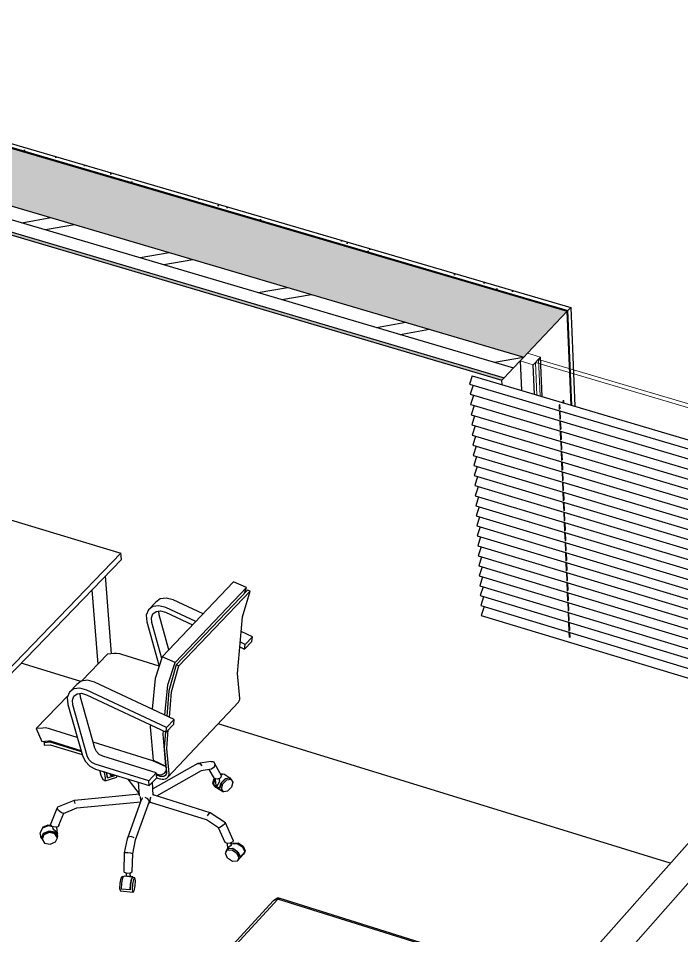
# Model space of a CAD drawing. Header units: millimetres. Extents: x 14050 to 24936, y -11631 to -4577.
# Drawn here: x 18820 to 19389, y -5975 to -5187 of the extents above; entities that cross this region are included whole.
import ezdxf

# ---------------------------------------------------------------- set-up
doc = ezdxf.new("R2010")
doc.units = ezdxf.units.MM
doc.header["$MEASUREMENT"] = 0
for name, color, linetype in [('NewA-Ee_25_10-M_WallsExternal', 7, 'Continuous'), ('NewA-Ee_25_10-M_WallsInternal', 7, 'Continuous'), ('NewA-Ee_30_40-M_Floors', 7, 'Continuous'), ('NewA-Ee_40_20-M_GeneralFFAndEInternalFixed', 7, 'Continuous'), ('NewA-Ee_40_20-M_GeneralFFAndEInternalMovable', 7, 'Continuous')]:
    doc.layers.add(name, color=color, linetype=linetype)

# ---------------------------------------------------------------- blocks, each defined once
blk = doc.blocks.new('Section Elem_7_1', base_point=(19801.11, -7873.17))
at = {"layer": 'NewA-Ee_25_10-M_WallsExternal', "linetype": 'Continuous'}
h = blk.add_hatch(dxfattribs=at)
h.set_pattern_fill('Structural_Concrete_0001', color=256, style=0, pattern_type=2)
h.set_pattern_definition([(343.6148, (19801.115, -7873.17), (39.49874, 39.0947), [6.8951, -34.4754]), (343.6148, (19840.71, -7859.46), (39.49874, 39.0947), [6.8951, -34.4754]), (19.1017, (19801.115, -7873.17), (-39.7861, 37.0529), [6.9836, -34.91807]), (19.1017, (19840.805, -7884.84), (-39.7861, 37.0529), [6.9836, -34.91807]), (90.2162, (19807.73, -7875.12), (79.2849, 2.0418), [4.23045, -21.15225]), (90.2162, (19847.42, -7886.79), (79.2849, 2.0418), [4.23045, -21.15225]), (343.6148, (19804.916, -7869.41), (7.601536, 7.523777), [0, -13.79017, 0, -20.685255]), (9.89455, (19811.531, -7871.355), (-3.980002, 8.07084), [0, -11.214455, 0, -18.69076])])
h.paths.add_polyline_path([(18443.44, -5190.06), (18403.54, -5227.14), (19253.75, -5477.86), (19290.97, -5438.54)])
h = blk.add_hatch(dxfattribs=at)
h.set_pattern_fill('Render_0001', color=256, style=0, pattern_type=2)
h.set_pattern_definition([(9.87568, (19823.177, -7851.335), (-5.23673, 10.5408), [0, -13.044734, 0, -19.5671]), (72.77836, (19861.697, -7862.625), (-19.68418, 1.41319), [0, -5.615614, 0, -9.699696])])
h.paths.add_polyline_path([(18446.73, -5187.01), (18444.07, -5189.48), (19291.55, -5437.92), (19294.03, -5435.29)])
h = blk.add_hatch(dxfattribs=at)
h.set_pattern_fill('Insulation_0001', color=256, style=0, pattern_type=2)
h.set_pattern_definition([(9.9158, (19801.115, -7873.17), (-21.49744, 43.96), []), (9.9158, (19796.815, -7864.38), (-21.49744, 43.96), [])])
h.paths.add_polyline_path([(18403.54, -5227.14), (18394.13, -5235.88), (19244.98, -5487.14), (19253.75, -5477.86)])
h = blk.add_hatch(dxfattribs=at)
h.set_pattern_fill('Plaster_0001', color=256, style=0, pattern_type=2)
h.set_pattern_definition([(343.52623, (19801.115, -7873.172), (11.067903, 10.95473), [0, -11.532956]), (343.52623, (19812.178, -7869.33), (11.067903, 10.95473), [0, -11.532956])])
h.paths.add_polyline_path([(18383.42, -5245.83), (19234.99, -5497.69), (19237.04, -5495.52), (18385.62, -5243.79)])
for p, q in [((18443.44, -5190.06), (19290.97, -5438.54)), ((18444.07, -5189.48), (19291.55, -5437.92)), ((18446.73, -5187.01), (19294.03, -5435.29)), ((18403.54, -5227.14), (19253.75, -5477.86)), ((18394.13, -5235.88), (19244.98, -5487.14)), ((18385.62, -5243.79), (19237.04, -5495.52)), ((18776.94, -5362.22), (19234.99, -5497.69)), ((19294.39, -5519.12), (19290.97, -5438.54)), ((19294.03, -5435.29), (19291.55, -5437.92)), ((19295.01, -5519.31), (19291.55, -5437.92)), ((19294.03, -5435.29), (19297.62, -5520.08))]:
    blk.add_line(p, q, dxfattribs=at)
at = {"layer": 'NewA-Ee_25_10-M_WallsExternal', "linetype": 'Continuous', "flags": 128}
for points in [[(19290.97, -5438.54), (19256.86, -5474.58), (19253.75, -5477.86)], [(19253.75, -5477.86), (19250.63, -5481.16), (19244.98, -5487.14), (19237.04, -5495.52), (19234.99, -5497.69)]]:
    blk.add_lwpolyline(points, dxfattribs=at)
blk = doc.blocks.new('Section Elem_25_1', base_point=(19801.11, -7873.17))
at = {"layer": 'NewA-Ee_25_10-M_WallsExternal', "linetype": 'Continuous'}
for p, q in [((19250.63, -5481.16), (19251.8, -5506.52)), ((19269.65, -5511.8), (19268.14, -5477.91)), ((19263.06, -5509.85), (19261.92, -5484.5)), ((19235.17, -5501.6), (19234.99, -5497.69)), ((19409.51, -5528.04), (19410.35, -5553.43)), ((19439.52, -5562.06), (19438.48, -5528.12)), ((19433.14, -5560.18), (19432.35, -5534.78)), ((19599.27, -5575.62), (19599.26, -5575.51)), ((19581.68, -5578.84), (19581.97, -5594.8)), ((19593.23, -5582.36), (19593.23, -5582.24)), ((19578.07, -5599.16), (19578.14, -5603.08))]:
    blk.add_line(p, q, dxfattribs=at)
at = {"layer": 'NewA-Ee_25_10-M_WallsExternal', "color": 24, "linetype": 'Continuous', "lineweight": 13}
for p, q in [((19250.63, -5481.16), (19261.92, -5484.5)), ((19256.86, -5474.58), (19268.14, -5477.91)), ((19268.14, -5477.91), (19261.92, -5484.5)), ((19413.81, -5523.38), (19266.28, -5479.88)), ((19263.79, -5482.52), (19411.36, -5526.04)), ((19415.65, -5521.39), (19409.51, -5528.04)), ((19409.51, -5528.04), (19432.35, -5534.78)), ((19415.65, -5521.39), (19438.48, -5528.12)), ((19438.48, -5528.12), (19432.35, -5534.78)), ((19434.19, -5532.78), (19583.49, -5576.82)), ((19585.91, -5574.12), (19436.64, -5530.11)), ((19587.72, -5572.1), (19581.68, -5578.84)), ((19587.72, -5572.1), (19599.26, -5575.51)), ((19581.68, -5578.84), (19593.23, -5582.24))]:
    blk.add_line(p, q, dxfattribs=at)
at = {"layer": 'NewA-Ee_25_10-M_WallsExternal', "color": 44, "linetype": 'Continuous', "lineweight": 13}
for p, q in [((19266.28, -5479.88), (19267.68, -5511.22)), ((19263.79, -5482.52), (19265.04, -5510.44)), ((19434.19, -5532.78), (19435.05, -5560.74)), ((19436.64, -5530.11), (19437.6, -5561.5))]:
    blk.add_line(p, q, dxfattribs=at)
blk = doc.blocks.new('Section Elem_67_1', base_point=(19801.11, -7873.17))
at = {"layer": 'NewA-Ee_25_10-M_WallsInternal', "linetype": 'Continuous'}
for p, q in [((19640.95, -5617.76), (19126.15, -6198.12)), ((19640.95, -5617.76), (19664.2, -5624.64)), ((19664.2, -5624.64), (19150.52, -6205.94)), ((19664.2, -5624.64), (19665.36, -5724.25)), ((19126.15, -6198.12), (19126.16, -6198.23))]:
    blk.add_line(p, q, dxfattribs=at)
blk = doc.blocks.new('Section Elem_155_1', base_point=(19801.11, -7873.17))
at = {"layer": 'NewA-Ee_30_40-M_Floors', "linetype": 'Continuous'}
for p, q in [((18873.25, -5756.3), (18822.14, -5740.54)), ((19379.54, -5912.46), (18991.2, -5792.68))]:
    blk.add_line(p, q, dxfattribs=at)
blk = doc.blocks.new('Section Elem_201_1', base_point=(19801.11, -7873.17))
at = {"layer": 'NewA-Ee_40_20-M_GeneralFFAndEInternalFixed', "linetype": 'Continuous'}
for p, q in [((19209.53, -5494.03), (19207.25, -5501.02)), ((19209.54, -5494.02), (19209.53, -5494.03)), ((19209.53, -5494.03), (19598.45, -5609.12)), ((19209.54, -5494.02), (19598.47, -5609.1)), ((19207.25, -5501.02), (19207.26, -5501.02)), ((19207.26, -5501.03), (19596.13, -5616.19)), ((19210.26, -5501.91), (19207.69, -5509.8)), ((19207.69, -5509.8), (19207.7, -5509.8)), ((19207.7, -5509.8), (19596.28, -5625)), ((19210.69, -5510.69), (19208.12, -5518.56)), ((19208.12, -5518.56), (19208.13, -5518.56)), ((19208.13, -5518.57), (19596.44, -5633.8)), ((19211.12, -5519.45), (19208.56, -5527.31)), ((19284.58, -5518.69), (19284.36, -5518.77)), ((19284.36, -5518.77), (19284.37, -5518.92)), ((19284.53, -5522.72), (19284.37, -5518.92)), ((19284.37, -5518.92), (19284.6, -5518.98)), ((19284.58, -5518.69), (19284.81, -5518.75)), ((19284.82, -5518.9), (19284.6, -5518.98)), ((19284.81, -5518.75), (19284.82, -5518.9)), ((19284.96, -5522.18), (19284.82, -5518.9)), ((19287.86, -5515.19), (19287.64, -5515.28)), ((19287.64, -5515.28), (19287.64, -5515.42)), ((19287.72, -5517.15), (19287.64, -5515.42)), ((19287.64, -5515.42), (19287.87, -5515.49)), ((19287.86, -5515.19), (19288.09, -5515.26)), ((19288.09, -5515.41), (19287.87, -5515.49)), ((19288.09, -5515.26), (19288.09, -5515.41)), ((19288.17, -5517.28), (19288.09, -5515.41)), ((19208.56, -5527.31), (19208.57, -5527.31)), ((19208.57, -5527.32), (19596.59, -5642.58)), ((19211.55, -5528.2), (19208.99, -5536.05)), ((19284.91, -5531.5), (19284.59, -5523.93)), ((19285.34, -5530.96), (19285.04, -5524.06)), ((19208.99, -5536.05), (19209, -5536.05)), ((19209, -5536.06), (19596.74, -5651.35)), ((19285.29, -5540.28), (19284.97, -5532.71)), ((19285.72, -5539.73), (19285.42, -5532.84)), ((19211.98, -5536.94), (19209.43, -5544.77)), ((19285.67, -5549.03), (19285.35, -5541.48)), ((19286.1, -5548.49), (19285.8, -5541.61)), ((19209.43, -5544.77), (19209.44, -5544.78)), ((19209.44, -5544.78), (19596.89, -5660.1)), ((19212.41, -5545.66), (19209.86, -5553.49)), ((19286.05, -5557.78), (19285.73, -5550.24)), ((19286.48, -5557.24), (19286.18, -5550.37)), ((19209.86, -5553.49), (19209.87, -5553.49)), ((19209.87, -5553.49), (19595.93, -5668.51)), ((19212.84, -5554.38), (19210.3, -5562.19)), ((19286.43, -5566.51), (19286.11, -5558.98)), ((19286.86, -5565.97), (19286.56, -5559.12)), ((19210.3, -5562.19), (19589.84, -5675.38)), ((19210.3, -5562.19), (19210.3, -5562.19)), ((19213.27, -5563.08), (19210.73, -5570.87)), ((19286.81, -5575.23), (19286.48, -5567.71)), ((19287.24, -5574.69), (19286.94, -5567.85)), ((19210.73, -5570.87), (19210.74, -5570.88)), ((19210.74, -5570.88), (19583.76, -5682.23)), ((19213.7, -5571.76), (19211.16, -5579.55)), ((19211.16, -5579.55), (19211.17, -5579.55)), ((19211.17, -5579.55), (19577.69, -5689.07)), ((19214.12, -5580.44), (19211.59, -5588.21)), ((19287.19, -5583.94), (19286.86, -5576.43)), ((19287.61, -5583.4), (19287.32, -5576.57)), ((19211.59, -5588.21), (19211.6, -5588.21)), ((19211.6, -5588.21), (19571.63, -5695.9)), ((19214.55, -5589.1), (19212.02, -5596.86)), ((19287.57, -5592.63), (19287.24, -5585.14)), ((19287.99, -5592.09), (19287.69, -5585.27)), ((19517.97, -5587.76), (19517.75, -5587.85)), ((19517.75, -5587.85), (19517.76, -5588)), ((19517.83, -5591.47), (19517.75, -5588)), ((19517.76, -5588), (19517.99, -5588.06)), ((19517.97, -5587.76), (19518.2, -5587.83)), ((19518.21, -5587.98), (19517.99, -5588.06)), ((19518.2, -5587.83), (19518.21, -5587.98)), ((19518.3, -5591.6), (19518.21, -5587.98)), ((19521.18, -5584.21), (19520.96, -5584.3)), ((19520.96, -5584.3), (19520.97, -5584.45)), ((19521, -5586.17), (19520.96, -5584.45)), ((19520.97, -5584.45), (19521.2, -5584.52)), ((19521.18, -5584.21), (19521.41, -5584.28)), ((19521.42, -5584.43), (19521.2, -5584.52)), ((19521.41, -5584.28), (19521.42, -5584.43)), ((19521.46, -5586.31), (19521.42, -5584.43)), ((19212.02, -5596.86), (19212.03, -5596.86)), ((19212.03, -5596.86), (19565.59, -5702.72)), ((19214.98, -5597.74), (19212.45, -5605.49)), ((19287.94, -5601.31), (19287.62, -5593.83)), ((19288.37, -5600.77), (19288.07, -5593.96)), ((19518.05, -5600.27), (19517.87, -5593.02)), ((19518.51, -5600.4), (19518.33, -5593.15)), ((19212.45, -5605.49), (19212.46, -5605.5)), ((19212.46, -5605.5), (19559.56, -5709.52)), ((19215.4, -5606.38), (19212.88, -5614.12)), ((19288.32, -5609.98), (19287.99, -5602.51)), ((19288.74, -5609.44), (19288.45, -5602.64)), ((19518.26, -5609.06), (19518.08, -5601.82)), ((19518.72, -5609.19), (19518.54, -5601.95)), ((19212.88, -5614.12), (19212.89, -5614.12)), ((19212.89, -5614.12), (19553.53, -5716.31)), ((19215.83, -5615), (19213.31, -5622.73)), ((19288.69, -5618.64), (19288.37, -5611.18)), ((19289.12, -5618.1), (19288.82, -5611.31)), ((19518.47, -5617.83), (19518.29, -5610.61)), ((19518.93, -5617.97), (19518.75, -5610.74)), ((19596.12, -5616.19), (19598.45, -5609.12)), ((19596.13, -5616.19), (19598.47, -5609.1)), ((19596.28, -5625), (19600.42, -5612.41)), ((19596.28, -5625), (19600.43, -5612.42)), ((19600.42, -5612.41), (19597.65, -5611.59)), ((19598.47, -5609.1), (19598.45, -5609.12)), ((19213.31, -5622.73), (19213.32, -5622.73)), ((19213.32, -5622.73), (19547.52, -5723.08)), ((19289.07, -5627.28), (19288.75, -5619.83)), ((19289.49, -5626.74), (19289.2, -5619.97)), ((19518.68, -5626.6), (19518.5, -5619.38)), ((19519.14, -5626.73), (19518.96, -5619.52)), ((19596.43, -5633.79), (19600.57, -5621.22)), ((19596.44, -5633.8), (19600.58, -5621.22)), ((19600.57, -5621.22), (19597.8, -5620.4)), ((19216.25, -5623.61), (19213.74, -5631.33)), ((19289.44, -5635.91), (19289.12, -5628.47)), ((19289.87, -5635.37), (19289.57, -5628.61)), ((19518.88, -5635.35), (19518.71, -5628.14)), ((19519.34, -5635.49), (19519.17, -5628.28)), ((19596.58, -5642.57), (19600.72, -5630.01)), ((19596.59, -5642.58), (19600.73, -5630.01)), ((19600.72, -5630.01), (19597.95, -5629.19)), ((19213.74, -5631.33), (19213.75, -5631.33)), ((19213.75, -5631.33), (19541.52, -5729.85)), ((19216.68, -5632.21), (19214.16, -5639.91)), ((19289.82, -5644.53), (19289.49, -5637.1)), ((19290.24, -5643.99), (19289.95, -5637.24)), ((19519.09, -5644.09), (19518.92, -5636.89)), ((19519.55, -5644.22), (19519.38, -5637.03)), ((19596.73, -5651.34), (19600.87, -5638.79)), ((19596.74, -5651.35), (19600.88, -5638.79)), ((19600.87, -5638.79), (19598.11, -5637.97)), ((19214.16, -5639.91), (19214.17, -5639.91)), ((19214.17, -5639.92), (19535.53, -5736.6)), ((19217.1, -5640.8), (19214.59, -5648.49)), ((19290.19, -5653.13), (19289.87, -5645.72)), ((19290.61, -5652.6), (19290.32, -5645.85)), ((19519.3, -5652.81), (19519.13, -5645.63)), ((19519.76, -5652.95), (19519.59, -5645.77)), ((19601.02, -5647.55), (19598.26, -5646.73)), ((19214.59, -5648.49), (19214.6, -5648.49)), ((19214.6, -5648.49), (19529.56, -5743.34)), ((19217.52, -5649.37), (19215.02, -5657.05)), ((19290.56, -5661.72), (19290.24, -5654.32)), ((19290.98, -5661.19), (19290.69, -5654.46)), ((19519.51, -5661.52), (19519.34, -5654.35)), ((19519.97, -5661.66), (19519.8, -5654.49)), ((19596.88, -5660.09), (19601.02, -5647.55)), ((19596.89, -5660.1), (19601.03, -5647.56)), ((19215.02, -5657.05), (19215.03, -5657.05)), ((19215.03, -5657.05), (19523.59, -5750.06)), ((19217.94, -5657.93), (19215.44, -5665.59)), ((19597.86, -5666.33), (19601.17, -5656.31)), ((19597.88, -5666.31), (19601.18, -5656.31)), ((19601.17, -5656.31), (19598.41, -5655.49)), ((19215.44, -5665.59), (19215.45, -5665.6)), ((19215.45, -5665.6), (19517.64, -5756.77)), ((19218.36, -5666.48), (19215.87, -5674.13)), ((19290.94, -5670.3), (19290.61, -5662.91)), ((19291.36, -5669.77), (19291.07, -5663.05)), ((19519.72, -5670.22), (19519.55, -5663.06)), ((19520.18, -5670.36), (19520.01, -5663.2)), ((19599.49, -5664.5), (19598.57, -5664.23)), ((19215.87, -5674.13), (19215.88, -5674.13)), ((19215.88, -5674.14), (19511.7, -5763.47)), ((19218.78, -5675.01), (19216.29, -5682.65)), ((19291.31, -5678.87), (19290.99, -5671.49)), ((19291.73, -5678.34), (19291.44, -5671.63)), ((19519.93, -5678.91), (19519.76, -5671.76)), ((19520.38, -5679.04), (19520.21, -5671.9)), ((19216.29, -5682.65), (19216.3, -5682.66)), ((19216.3, -5682.66), (19505.76, -5770.16)), ((19219.2, -5683.54), (19216.72, -5691.17)), ((19291.68, -5687.43), (19291.36, -5680.06)), ((19292.1, -5686.89), (19291.81, -5680.2)), ((19520.13, -5687.58), (19519.96, -5680.45)), ((19520.59, -5687.72), (19520.42, -5680.58)), ((19216.72, -5691.17), (19499.84, -5776.84)), ((19216.72, -5691.17), (19216.72, -5691.17)), ((19219.62, -5692.05), (19217.14, -5699.66)), ((19292.05, -5695.97), (19291.73, -5688.61)), ((19292.47, -5695.44), (19292.18, -5688.75)), ((19520.34, -5696.24), (19520.17, -5689.12)), ((19520.8, -5696.38), (19520.63, -5689.25)), ((19217.14, -5699.66), (19217.15, -5699.67)), ((19217.15, -5699.67), (19493.93, -5783.5)), ((19292.42, -5704.5), (19292.1, -5697.16)), ((19292.84, -5703.97), (19292.55, -5697.29)), ((19520.55, -5704.89), (19520.38, -5697.78)), ((19521.01, -5705.03), (19520.84, -5697.91)), ((19292.79, -5713.02), (19292.47, -5705.68)), ((19293.21, -5712.49), (19292.92, -5705.82)), ((19520.76, -5713.52), (19520.59, -5706.42)), ((19521.21, -5713.66), (19521.04, -5706.56)), ((19293.02, -5718.31), (19292.84, -5714.2)), ((19293.45, -5718.15), (19293.29, -5714.34)), ((19520.96, -5722.15), (19520.79, -5715.06)), ((19521.42, -5722.28), (19521.25, -5715.19)), ((19293.02, -5718.31), (19293.24, -5718.38)), ((19293.24, -5718.38), (19293.46, -5718.3)), ((19293.46, -5718.3), (19293.45, -5718.15)), ((19521.17, -5730.76), (19521, -5723.68)), ((19521.62, -5730.89), (19521.45, -5723.82)), ((19521.37, -5739.35), (19521.2, -5732.29)), ((19521.83, -5739.49), (19521.66, -5732.42)), ((19521.58, -5747.94), (19521.41, -5740.88)), ((19522.03, -5748.07), (19521.87, -5741.02)), ((19521.68, -5752.22), (19521.62, -5749.46)), ((19522.12, -5751.72), (19522.07, -5749.6))]:
    blk.add_line(p, q, dxfattribs=at)
blk = doc.blocks.new('Section Elem_216_1', base_point=(19801.11, -7873.17))
at = {"layer": 'NewA-Ee_40_20-M_GeneralFFAndEInternalMovable', "linetype": 'Continuous'}
for p, q in [((18662.24, -5722.39), (18776.73, -5606.39)), ((18776.73, -5606.39), (18790.28, -5610.51)), ((18792.93, -5611.32), (18797.67, -5612.76)), ((18813.01, -5617.43), (18907.79, -5646.27)), ((18907.79, -5646.27), (18771.41, -5787.22)), ((18908.19, -5651.55), (18907.79, -5646.27)), ((18908.19, -5651.55), (18771.88, -5792.52)), ((18899.65, -5732.62), (18894.5, -5665.71)), ((18888.07, -5741.53), (18883.07, -5677.53)), ((18801.3, -5771.21), (18800.58, -5762.84)), ((18801.3, -5771.21), (18800.63, -5774)), ((18801.19, -5770), (18802.5, -5770.98)), ((18802.5, -5770.98), (18801.69, -5774.33)), ((18802.67, -5773.03), (18802.5, -5770.98)), ((18771.41, -5787.22), (18735.38, -5776.03)), ((18788.26, -5775.78), (18788.25, -5775.59)), ((18791.68, -5778.33), (18788.26, -5775.78)), ((18791.5, -5776.27), (18789.23, -5774.58)), ((18792.13, -5775.62), (18789.86, -5773.92)), ((18797.14, -5776.53), (18791.5, -5776.27)), ((18797.31, -5778.58), (18791.68, -5778.33)), ((18796.83, -5775.83), (18792.13, -5775.62)), ((18800.63, -5774), (18796.83, -5775.83)), ((18801.69, -5774.33), (18797.14, -5776.53)), ((18801.87, -5776.39), (18797.31, -5778.58)), ((18802.67, -5773.03), (18801.87, -5776.39)), ((18771.88, -5792.52), (18735.87, -5781.33)), ((18771.88, -5792.52), (18771.41, -5787.22)), ((18773.7, -5931.06), (18761.02, -5789.15)), ((18785.93, -5928.69), (18773.74, -5790.6)), ((18772.48, -5931.3), (18773.31, -5927.82)), ((18773.31, -5927.82), (18773.41, -5927.77)), ((18785.93, -5928.69), (18785.24, -5931.59)), ((18785.82, -5927.44), (18787.15, -5928.46)), ((18787.15, -5928.46), (18786.33, -5931.93)), ((18787.33, -5930.52), (18787.15, -5928.46)), ((18775.95, -5933.94), (18772.48, -5931.3)), ((18772.66, -5933.36), (18772.48, -5931.3)), ((18776.13, -5936), (18772.66, -5933.36)), ((18776.59, -5933.26), (18773.7, -5931.06)), ((18781.69, -5934.2), (18775.95, -5933.94)), ((18781.87, -5936.27), (18776.13, -5936)), ((18781.37, -5933.48), (18776.59, -5933.26)), ((18785.24, -5931.59), (18781.37, -5933.48)), ((18786.33, -5931.93), (18781.69, -5934.2)), ((18786.51, -5933.99), (18781.87, -5936.27)), ((18787.33, -5930.52), (18786.51, -5933.99))]:
    blk.add_line(p, q, dxfattribs=at)
blk = doc.blocks.new('Section Elem_217_1', base_point=(19801.11, -7873.17))
at = {"layer": 'NewA-Ee_40_20-M_GeneralFFAndEInternalMovable', "linetype": 'Continuous'}
for p, q in [((18943.24, -5735.11), (19004.55, -5670.83)), ((18954.23, -5740), (19015.48, -5675.67)), ((18955.29, -5742.17), (19016.53, -5677.84)), ((19015.48, -5675.67), (19004.55, -5670.83)), ((19013.85, -5680.64), (19015.48, -5675.67)), ((19018.74, -5678.69), (19016.53, -5677.84)), ((18941.46, -5685.34), (18937.65, -5688.22)), ((18946.72, -5684.68), (18941.46, -5685.34)), ((18952.66, -5686.34), (18946.72, -5684.68)), ((18957.52, -5743.04), (19018.74, -5678.69)), ((19012.22, -5700.89), (19018.74, -5678.69)), ((18931.3, -5694.83), (18937.65, -5688.22)), ((18935.11, -5691.95), (18931.3, -5694.83)), ((18940.38, -5691.3), (18935.11, -5691.95)), ((18946.31, -5692.97), (18940.38, -5691.3)), ((18972.03, -5704.92), (18946.31, -5692.97)), ((18978.36, -5698.29), (18952.66, -5686.34)), ((18931.3, -5694.83), (18929.52, -5699.5)), ((18929.52, -5699.5), (18930.03, -5705.25)), ((18933.88, -5701.57), (18935.16, -5698.24)), ((18934.25, -5705.68), (18933.88, -5701.57)), ((18935.16, -5698.24), (18937.88, -5696.19)), ((18937.88, -5696.19), (18941.64, -5695.72)), ((18940.59, -5699.06), (18940.31, -5695.88)), ((18948.88, -5729.19), (18940.59, -5699.06)), ((18941.64, -5695.72), (18945.88, -5696.91)), ((18945.88, -5696.91), (18969.29, -5707.8)), ((19007.99, -5749.49), (19012.22, -5700.89)), ((18930.03, -5705.25), (18940.5, -5743.16)), ((18942.76, -5736.56), (18934.25, -5705.68)), ((19020.68, -5717.95), (19011.12, -5713.51)), ((19014.37, -5724.61), (19010.32, -5722.72)), ((19013.99, -5728.58), (19020.29, -5721.93)), ((19013.99, -5728.58), (19014.37, -5724.61)), ((19014.37, -5724.61), (19020.68, -5717.95)), ((19020.29, -5721.93), (19020.68, -5717.95)), ((18874.27, -5755.91), (18896.33, -5732.93)), ((18901.93, -5732.42), (18896.33, -5732.93)), ((18903.96, -5732.31), (18901.93, -5732.42)), ((18906.92, -5732.72), (18903.96, -5732.31)), ((18908.44, -5733.19), (18906.92, -5732.72)), ((18940.63, -5743.08), (18908.44, -5733.19)), ((19009.9, -5726.68), (19013.99, -5728.58)), ((18943.24, -5735.11), (18937.11, -5753.85)), ((18954.23, -5740), (18943.24, -5735.11)), ((18948.06, -5759.15), (18954.23, -5740)), ((18955.29, -5742.17), (18948.88, -5764.33)), ((18951.1, -5765.24), (18957.52, -5743.04)), ((18957.52, -5743.04), (18955.29, -5742.17)), ((18873.67, -5755.99), (18869.87, -5758.85)), ((18878.96, -5755.35), (18873.67, -5755.99)), ((18884.92, -5757.04), (18878.96, -5755.35)), ((18953.39, -5789), (18884.92, -5757.04)), ((18937.11, -5753.85), (18934.44, -5780.16)), ((19009.95, -5770.95), (19007.99, -5749.49)), ((18863.42, -5765.58), (18869.87, -5758.85)), ((18867.22, -5762.71), (18863.42, -5765.58)), ((18872.51, -5762.07), (18867.22, -5762.71)), ((18878.47, -5763.77), (18872.51, -5762.07)), ((18946.99, -5795.76), (18878.47, -5763.77)), ((18945.51, -5785.32), (18948.06, -5759.15)), ((18948.88, -5764.33), (18947.11, -5786.07)), ((18834.99, -5796.86), (18862.39, -5768.29)), ((18863.42, -5765.58), (18861.66, -5770.24)), ((18861.66, -5770.24), (18862.21, -5776.01)), ((18866.05, -5772.34), (18867.31, -5769.01)), ((18866.44, -5776.46), (18866.05, -5772.34)), ((18867.31, -5769.01), (18870.03, -5766.96)), ((18867.31, -5769.01), (18867.39, -5768.92)), ((18870.03, -5766.96), (18873.8, -5766.51)), ((18872.88, -5769.73), (18872.59, -5766.65)), ((18885.24, -5813.59), (18872.88, -5769.73)), ((18873.8, -5766.51), (18878.06, -5767.72)), ((18878.06, -5767.72), (18946.63, -5799.75)), ((18949.31, -5787.1), (18951.1, -5765.24)), ((19009.41, -5773.04), (19009.84, -5771.82)), ((19009.84, -5771.82), (19009.95, -5770.95)), ((18862.21, -5776.01), (18874.6, -5819.87)), ((18878.83, -5820.33), (18866.44, -5776.46)), ((18948, -5838.52), (19008.73, -5774.07)), ((19008.73, -5774.07), (19009.41, -5773.04)), ((18840.61, -5796.37), (18834.99, -5796.86)), ((18842.64, -5796.28), (18840.61, -5796.37)), ((18845.62, -5796.7), (18842.64, -5796.28)), ((18933.1, -5793.42), (18932.89, -5795.43)), ((18932.89, -5795.43), (18935.47, -5824.03)), ((18946.63, -5799.75), (18953.03, -5792.98)), ((18946.63, -5799.75), (18946.99, -5795.76)), ((18946.99, -5795.76), (18953.39, -5789)), ((18953.03, -5792.98), (18953.39, -5789)), ((18834.99, -5796.86), (18839.88, -5807.8)), ((18847.15, -5797.18), (18845.62, -5796.7)), ((18870.21, -5804.33), (18847.15, -5797.18)), ((18943.92, -5801.58), (18944.21, -5798.61)), ((18946.44, -5828.94), (18943.92, -5801.58)), ((18946.01, -5799.46), (18944.92, -5812.89)), ((18947.12, -5813.9), (18948.43, -5797.84)), ((18839.88, -5807.8), (18845.42, -5807.33)), ((18841.68, -5808.97), (18843.06, -5807.53)), ((18846.84, -5808.53), (18841.68, -5808.97)), ((18841.68, -5808.97), (18841.85, -5811.07)), ((18841.85, -5811.07), (18846.93, -5810.6)), ((18845.42, -5807.33), (18846.19, -5807.29)), ((18846.19, -5807.29), (18847.3, -5807.45)), ((18873.76, -5816.89), (18846.84, -5808.53)), ((18846.93, -5810.6), (18874.4, -5819.13)), ((18847.3, -5807.45), (18847.87, -5807.63)), ((18847.87, -5807.63), (18873.38, -5815.55)), ((18935.18, -5824.48), (18883.82, -5808.55)), ((18874.6, -5819.87), (18877.03, -5824.8)), ((18886.69, -5816.55), (18885.24, -5813.59)), ((18889.14, -5819.05), (18886.69, -5816.55)), ((18892.07, -5820.58), (18889.14, -5819.05)), ((18944.92, -5812.89), (18947, -5834.41)), ((18949.2, -5835.4), (18947.12, -5813.9)), ((18877.03, -5824.8), (18881.11, -5828.96)), ((18880.28, -5823.29), (18878.83, -5820.33)), ((18882.73, -5825.79), (18880.28, -5823.29)), ((18885.67, -5827.32), (18882.73, -5825.79)), ((18931.64, -5841.56), (18885.67, -5827.32)), ((18938.03, -5834.8), (18892.07, -5820.58)), ((18973.68, -5826.64), (18935.17, -5848.52)), ((18946.57, -5829.57), (18935.18, -5824.48)), ((18935.47, -5824.03), (18946.44, -5828.94)), ((18984.95, -5825), (18973.68, -5826.64)), ((18973.68, -5826.64), (18975.48, -5826.82)), ((18975.48, -5826.82), (18977.08, -5828.76)), ((18984.95, -5825), (18987.21, -5825.12)), ((18987.21, -5825.12), (18988.34, -5827.13)), ((18988.34, -5827.13), (18987.68, -5829.85)), ((18994.15, -5837.42), (18988.34, -5827.13)), ((18881.11, -5828.96), (18886, -5831.52)), ((18886, -5831.52), (18932.05, -5845.78)), ((18889.37, -5832.56), (18890.33, -5836.66)), ((18893.53, -5834.61), (18893.07, -5833.71)), ((18894.58, -5839.13), (18893.53, -5834.61)), ((18895.12, -5834.34), (18896.15, -5838.75)), ((18896.31, -5838.97), (18895.24, -5834.38)), ((18898.42, -5836.05), (18898, -5835.23)), ((18931.64, -5841.56), (18938.03, -5834.8)), ((18931.73, -5841.59), (18938.11, -5834.83)), ((18938.11, -5834.83), (18938.03, -5834.8)), ((18938.43, -5839.02), (18938.11, -5834.83)), ((18938.18, -5835.67), (18940.73, -5836.46)), ((18976.6, -5833), (18938.41, -5854.72)), ((18942.88, -5836.24), (18944.12, -5835.72)), ((18944.12, -5835.72), (18945.15, -5834.95)), ((18945.15, -5834.95), (18946.88, -5833.11)), ((18945.15, -5834.95), (18945.94, -5833.94)), ((18945.94, -5833.94), (18946.48, -5832.72)), ((18946.44, -5828.94), (18946.47, -5828.91)), ((18946.48, -5832.72), (18946.75, -5831.34)), ((18946.57, -5829.57), (18946.65, -5829.48)), ((18946.68, -5829.62), (18946.57, -5829.57)), ((18946.93, -5835.06), (18946.61, -5835.97)), ((18946.68, -5829.62), (18946.76, -5829.53)), ((18946.73, -5829.83), (18946.68, -5829.62)), ((18946.75, -5831.34), (18946.73, -5829.83)), ((18947, -5834.41), (18946.93, -5835.06)), ((18949.1, -5836.27), (18949.2, -5835.4)), ((18985.6, -5831.68), (18976.6, -5833)), ((18987.98, -5839.78), (18983.57, -5831.98)), ((18987.68, -5829.85), (18985.6, -5831.68)), ((18993.21, -5835.76), (18994.76, -5835.53)), ((18993.43, -5836.16), (18996.13, -5835.77)), ((18994.76, -5835.53), (18995.32, -5835.89)), ((18996.13, -5835.77), (19001.3, -5839)), ((18890.33, -5836.66), (18892.31, -5840.58)), ((18892.31, -5840.58), (18894.08, -5841.6)), ((18894.08, -5841.6), (18904.14, -5838.61)), ((18894.08, -5841.6), (18894.58, -5839.13)), ((18896.15, -5838.75), (18896.31, -5838.97)), ((18896.31, -5838.97), (18903.33, -5836.89)), ((18899.84, -5837.93), (18898.42, -5836.05)), ((18900.4, -5835.98), (18899.84, -5837.93)), ((18904.14, -5838.61), (18904.42, -5837.22)), ((18913.75, -5840.11), (18923.41, -5852.8)), ((18923.68, -5854.55), (18922.79, -5842.92)), ((18931.73, -5841.59), (18931.64, -5841.56)), ((18932.05, -5845.78), (18931.73, -5841.59)), ((18932.05, -5845.78), (18938.43, -5839.02)), ((18935.56, -5853.84), (18934.75, -5842.92)), ((18940.87, -5837.73), (18938.27, -5836.92)), ((18938.42, -5839.02), (18941.03, -5839.83)), ((18940.73, -5836.46), (18941.49, -5836.48)), ((18941.45, -5837.91), (18940.87, -5837.73)), ((18941.03, -5839.83), (18941.8, -5840.07)), ((18942.57, -5838.07), (18941.45, -5837.91)), ((18941.49, -5836.48), (18942.88, -5836.24)), ((18941.8, -5840.07), (18943.29, -5840.29)), ((18943.63, -5838.03), (18942.57, -5838.07)), ((18943.29, -5840.29), (18944.7, -5840.23)), ((18944.59, -5837.79), (18943.63, -5838.03)), ((18945.42, -5837.36), (18944.59, -5837.79)), ((18944.7, -5840.23), (18945.98, -5839.91)), ((18946.1, -5836.75), (18945.42, -5837.36)), ((18945.98, -5839.91), (18947.09, -5839.34)), ((18946.61, -5835.97), (18946.1, -5836.75)), ((18946.1, -5836.75), (18946.19, -5836.66)), ((18947.09, -5839.34), (18948, -5838.52)), ((18948, -5838.52), (18948.68, -5837.48)), ((18948.68, -5837.48), (18949.1, -5836.27)), ((18986.64, -5843.79), (18987.82, -5839.51)), ((18987.34, -5844.72), (18988.63, -5840.04)), ((18990.44, -5840.26), (18987.98, -5839.78)), ((18988.63, -5840.04), (18988.74, -5839.93)), ((18989.36, -5843.7), (18989.1, -5840)), ((18989.92, -5846.34), (18989.36, -5843.7)), ((18993, -5839.28), (18990.44, -5840.26)), ((18992.01, -5842.91), (18990.93, -5844.68)), ((18992.5, -5841.37), (18992.01, -5842.91)), ((18992.5, -5841.37), (18992.37, -5839.52)), ((18992.5, -5847.96), (18993.79, -5843.28)), ((18994.03, -5843.37), (18992.81, -5847.78)), ((18994.15, -5837.42), (18993, -5839.28)), ((18993.79, -5843.28), (18997.44, -5839.57)), ((18997.46, -5839.88), (18994.03, -5843.37)), ((18995.21, -5844.1), (18998.57, -5840.67)), ((18997.44, -5839.57), (19001.3, -5839)), ((19001.09, -5839.34), (18997.46, -5839.88)), ((18998.57, -5840.67), (19002.13, -5840.15)), ((19000.89, -5839.37), (19002.13, -5840.15)), ((19001.25, -5839.6), (19001.09, -5839.34)), ((19001.3, -5839), (19001.94, -5840.02)), ((19002.13, -5840.15), (19003.81, -5842.83)), ((19003.81, -5842.83), (19002.62, -5847.15)), ((18988.32, -5846.47), (18986.64, -5843.79)), ((18987.34, -5844.72), (18992.5, -5847.96)), ((18988.32, -5846.47), (18995.7, -5851.1)), ((18990.93, -5844.68), (18989.92, -5846.34)), ((18992.81, -5847.78), (18992.5, -5847.96)), ((18994.02, -5848.42), (18995.21, -5844.1)), ((18995.7, -5851.1), (18994.02, -5848.42)), ((18999.26, -5850.57), (18995.7, -5851.1)), ((19002.62, -5847.15), (18999.26, -5850.57)), ((18853.59, -5864.11), (18867.95, -5858.11)), ((18867.93, -5858.84), (18867.95, -5858.11)), ((18868.45, -5861.11), (18867.93, -5858.84)), ((18867.95, -5858.11), (18923.54, -5852.78)), ((18913.29, -5891.51), (18925.11, -5858.41)), ((18920.35, -5892.17), (18932.14, -5859.06)), ((18924.61, -5855.73), (18924.54, -5855.21)), ((18924.87, -5858.25), (18924.61, -5855.73)), ((18924.89, -5859.02), (18924.87, -5858.25)), ((18925.99, -5856.6), (18925.11, -5858.41)), ((18926.18, -5856.55), (18925.99, -5856.6)), ((18930.97, -5857.06), (18928.42, -5856.04)), ((18932.14, -5859.06), (18930.97, -5857.06)), ((18932.86, -5856.5), (18932.47, -5858.97)), ((18932.47, -5858.97), (18933.14, -5860.31)), ((18933.32, -5855.68), (18932.86, -5856.5)), ((18935.41, -5853.79), (18935.08, -5853.93)), ((18984.29, -5869), (18935.41, -5853.79)), ((18935.43, -5853.22), (18935.67, -5853.87)), ((18847.27, -5879.29), (18852.97, -5865.09)), ((18852.97, -5865.09), (18853.59, -5864.11)), ((18854.09, -5867.11), (18852.97, -5865.09)), ((18856.29, -5868.98), (18854.09, -5867.11)), ((18858.29, -5869.62), (18869.76, -5864.82)), ((18869.76, -5864.82), (18924.69, -5859.56)), ((18931.45, -5861.16), (18931.4, -5861.16)), ((18933.17, -5860.32), (18931.45, -5861.16)), ((18981.14, -5875.25), (18933.14, -5860.31)), ((18854.51, -5879.58), (18858.56, -5869.5)), ((18858.29, -5869.62), (18856.29, -5868.98)), ((18991.66, -5882.12), (18981.14, -5875.25)), ((18983.14, -5869.62), (18981.75, -5871.72)), ((18984.29, -5869), (18983.14, -5869.62)), ((18997.45, -5877.58), (18984.29, -5869)), ((18840.28, -5882.24), (18838.5, -5886.23)), ((18840.54, -5881.51), (18838.89, -5885.2)), ((18845.21, -5880.18), (18840.28, -5882.24)), ((18845.09, -5879.61), (18840.54, -5881.51)), ((18848.07, -5880.24), (18845.09, -5879.61)), ((18849.34, -5881.04), (18845.21, -5880.18)), ((18848.57, -5880.83), (18847.27, -5879.29)), ((18851.24, -5881.56), (18848.57, -5880.83)), ((18849.51, -5882.94), (18849.35, -5881.05)), ((18850.13, -5883.84), (18849.51, -5882.94)), ((18853.69, -5881.04), (18851.24, -5881.56)), ((18853.18, -5887.15), (18852.7, -5881.25)), ((18854.51, -5879.58), (18853.69, -5881.04)), ((18992.76, -5881.78), (18991.66, -5882.12)), ((18997.2, -5894.51), (18991.66, -5882.12)), ((18994.91, -5880.31), (18992.76, -5881.78)), ((18996.86, -5878.57), (18994.91, -5880.31)), ((18997.45, -5877.58), (18996.86, -5878.57)), ((19004.11, -5892.47), (18997.45, -5877.58)), ((18839.25, -5890.81), (18838.5, -5886.23)), ((18838.91, -5885.31), (18838.89, -5885.2)), ((18841.03, -5886.81), (18839.25, -5890.81)), ((18839.25, -5890.81), (18839.66, -5890.77)), ((18839.66, -5890.77), (18841.34, -5887)), ((18839.96, -5891.74), (18839.76, -5890.54)), ((18841.6, -5888.05), (18839.96, -5891.74)), ((18845.96, -5884.75), (18841.03, -5886.81)), ((18841.34, -5887), (18845.99, -5885.06)), ((18846.16, -5886.15), (18841.6, -5888.05)), ((18851.15, -5885.84), (18845.96, -5884.75)), ((18845.99, -5885.06), (18850.88, -5886.09)), ((18850.95, -5887.15), (18846.16, -5886.15)), ((18851.41, -5884.86), (18850.13, -5883.84)), ((18850.88, -5886.09), (18853.15, -5889.47)), ((18853.17, -5890.47), (18850.95, -5887.15)), ((18853.56, -5889.43), (18851.15, -5885.84)), ((18852.66, -5885.95), (18851.41, -5884.86)), ((18851.52, -5894.16), (18853.17, -5890.47)), ((18853.18, -5887.15), (18852.66, -5885.95)), ((18853.17, -5890.47), (18852.96, -5889.2)), ((18853.13, -5886.95), (18853.18, -5887.15)), ((18853.15, -5889.47), (18853.56, -5889.43)), ((18853.56, -5889.43), (18853.18, -5887.15)), ((18916.46, -5889.57), (18914.07, -5890)), ((18919.06, -5890.47), (18916.46, -5889.57)), ((18839.96, -5891.74), (18842.18, -5895.05)), ((18842.18, -5895.05), (18846.97, -5896.05)), ((18846.97, -5896.05), (18851.52, -5894.16)), ((18910.78, -5903.56), (18913.29, -5891.51)), ((18917.85, -5904.22), (18920.35, -5892.17)), ((18998.86, -5895.42), (18997.2, -5894.51)), ((19001.57, -5895.19), (18998.86, -5895.42)), ((18999.46, -5899.69), (18999.16, -5895.39)), ((19000.7, -5898.36), (18999.39, -5899.76)), ((19000.14, -5898.82), (18999.62, -5899.52)), ((19001.34, -5898.04), (19000.14, -5898.82)), ((19002.33, -5897.29), (19001.34, -5898.04)), ((19003.74, -5893.97), (19001.57, -5895.19)), ((19002.51, -5896.78), (19002.33, -5897.29)), ((19002.51, -5896.78), (19002.37, -5894.75)), ((19003.25, -5895.61), (19002.48, -5896.44)), ((19003.25, -5895.61), (19007.56, -5895.42)), ((19004.11, -5892.47), (19003.74, -5893.97)), ((19004.44, -5895.12), (19004.02, -5895.58)), ((19004.44, -5895.12), (19008.41, -5894.94)), ((19007.56, -5895.42), (19012.08, -5898.37)), ((19008.41, -5894.94), (19012.59, -5897.66)), ((19012.08, -5898.37), (19014.17, -5902.73)), ((19012.59, -5897.66), (19014.52, -5901.69)), ((18910.42, -5919.18), (18910.78, -5903.56)), ((18911.28, -5903.4), (18910.78, -5903.56)), ((18913.56, -5903.52), (18911.28, -5903.4)), ((18916.28, -5903.87), (18913.56, -5903.52)), ((18917.85, -5904.22), (18916.28, -5903.87)), ((18917.48, -5919.84), (18917.85, -5904.22)), ((18997.48, -5904.03), (18998.93, -5901.05)), ((18999.41, -5908.06), (18997.48, -5904.03)), ((18997.83, -5902.99), (18999.39, -5899.76)), ((18997.97, -5903.03), (18997.83, -5902.99)), ((18999.86, -5900.05), (18998.93, -5901.05)), ((18998.93, -5901.05), (19002.9, -5900.87)), ((18999.39, -5899.76), (19003.7, -5899.56)), ((18999.66, -5900.06), (18999.47, -5900.47)), ((19003.72, -5899.87), (18999.66, -5900.06)), ((18999.75, -5899.97), (18999.66, -5900.06)), ((19002.9, -5900.87), (19007.08, -5903.59)), ((19003.7, -5899.56), (19008.23, -5902.52)), ((19007.99, -5902.66), (19003.72, -5899.87)), ((19007.08, -5903.59), (19009.01, -5907.63)), ((19013.07, -5904.67), (19007.56, -5910.6)), ((19009.96, -5906.77), (19007.99, -5902.66)), ((19008.23, -5902.52), (19010.32, -5906.89)), ((19014.17, -5902.73), (19010.32, -5906.89)), ((19013.83, -5903.1), (19013.07, -5904.67)), ((19014.52, -5901.69), (19014.09, -5902.57)), ((19003.59, -5910.78), (18999.41, -5908.06)), ((19007.56, -5910.6), (19003.59, -5910.78)), ((19009.01, -5907.63), (19007.56, -5910.6)), ((19010.32, -5906.89), (19009.96, -5906.77)), ((18910.89, -5920.45), (18910.42, -5919.18)), ((18913.15, -5921.17), (18910.89, -5920.45)), ((18912.66, -5923.71), (18912.45, -5920.94)), ((18915.88, -5920.92), (18913.15, -5921.17)), ((18915.92, -5924.02), (18915.68, -5920.93)), ((18917.48, -5919.84), (18915.88, -5920.92)), ((18906.69, -5929.47), (18906.55, -5934.14)), ((18907.57, -5925.22), (18906.69, -5929.47)), ((18908.69, -5923.87), (18907.57, -5925.22)), ((18908.21, -5929.57), (18908.06, -5934.63)), ((18909.17, -5924.96), (18908.21, -5929.57)), ((18909.97, -5923.99), (18908.69, -5923.87)), ((18910.37, -5923.5), (18909.17, -5924.96)), ((18912.76, -5923.72), (18910.37, -5923.5)), ((18912.83, -5923.71), (18912.73, -5923.77)), ((18913.33, -5923.78), (18912.8, -5923.73)), ((18913.86, -5923.85), (18912.83, -5923.71)), ((18915.14, -5923.92), (18913.86, -5923.85)), ((18915.3, -5923.96), (18914.52, -5923.89)), ((18915.65, -5924.04), (18915.14, -5923.92)), ((18917.97, -5924.21), (18915.49, -5923.98)), ((18915.82, -5930.29), (18915.66, -5935.34)), ((18915.75, -5935.1), (18915.9, -5930.33)), ((18916.78, -5925.67), (18915.82, -5930.29)), ((18915.9, -5930.33), (18916.8, -5925.98)), ((18917.97, -5924.21), (18916.78, -5925.67)), ((18916.8, -5925.98), (18917.93, -5924.61)), ((18918.44, -5926.24), (18917.55, -5930.5)), ((18919.54, -5924.89), (18917.83, -5924.73)), ((18917.93, -5924.61), (18917.97, -5924.74)), ((18918.13, -5924.76), (18917.97, -5924.21)), ((18919.54, -5924.89), (18918.44, -5926.24)), ((18920.22, -5927.24), (18919.54, -5924.89)), ((18920.08, -5931.9), (18920.22, -5927.24)), ((18906.55, -5934.14), (18907.23, -5936.49)), ((18918.09, -5937.51), (18907.23, -5936.49)), ((18915.66, -5935.34), (18908.06, -5934.63)), ((18915.66, -5935.34), (18915.75, -5935.1)), ((18917.55, -5930.5), (18917.41, -5935.17)), ((18917.41, -5935.17), (18918.09, -5937.51)), ((18918.09, -5937.51), (18919.2, -5936.16)), ((18919.2, -5936.16), (18920.08, -5931.9))]:
    blk.add_line(p, q, dxfattribs=at)
blk = doc.blocks.new('Section Elem_218_1', base_point=(19801.11, -7873.17))
at = {"layer": 'NewA-Ee_40_20-M_GeneralFFAndEInternalMovable', "linetype": 'Continuous'}
for p, q in [((18878.26, -6118.57), (19038.8, -5944.32)), ((18880.42, -6119.26), (19042.52, -5943.27)), ((19038.8, -5944.32), (19040.93, -5942.95)), ((19038.8, -5944.32), (19040.04, -5943.43)), ((19040.04, -5943.43), (19041.63, -5942.45)), ((19040.93, -5942.95), (19042.52, -5943.27)), ((19041.63, -5942.45), (19042.29, -5942.23)), ((19042.29, -5942.23), (19043.03, -5942.18)), ((19042.52, -5943.27), (19042.81, -5943.07)), ((19042.78, -5943.02), (19042.81, -5943.07)), ((19042.81, -5943.07), (19043.21, -5943.14)), ((19043.03, -5942.18), (19044.04, -5942.35)), ((19043.25, -5943.1), (19043.21, -5943.14)), ((19043.21, -5943.14), (19285.15, -6018.88)), ((19043.25, -5943.1), (19044.2, -5942.4)), ((19044.04, -5942.35), (19044.2, -5942.4)), ((19044.2, -5942.4), (19285.88, -6018.05))]:
    blk.add_line(p, q, dxfattribs=at)

msp = doc.modelspace()

# ---------------------------------------------------------------- block references
at = {"layer": 'NewA-Ee_25_10-M_WallsExternal', "lineweight": 0}
for name in ['Section Elem_7_1', 'Section Elem_25_1']:
    msp.add_blockref(name, (19801.11, -7873.17), dxfattribs=at)
at = {"layer": 'NewA-Ee_25_10-M_WallsInternal', "lineweight": 0}
msp.add_blockref('Section Elem_67_1', (19801.11, -7873.17), dxfattribs=at)
at = {"layer": 'NewA-Ee_30_40-M_Floors', "lineweight": 0}
msp.add_blockref('Section Elem_155_1', (19801.11, -7873.17), dxfattribs=at)
at = {"layer": 'NewA-Ee_40_20-M_GeneralFFAndEInternalFixed', "lineweight": 0}
msp.add_blockref('Section Elem_201_1', (19801.11, -7873.17), dxfattribs=at)
at = {"layer": 'NewA-Ee_40_20-M_GeneralFFAndEInternalMovable', "lineweight": 0}
for name in ['Section Elem_216_1', 'Section Elem_217_1', 'Section Elem_218_1']:
    msp.add_blockref(name, (19801.11, -7873.17), dxfattribs=at)

doc.saveas('drawing.dxf')
